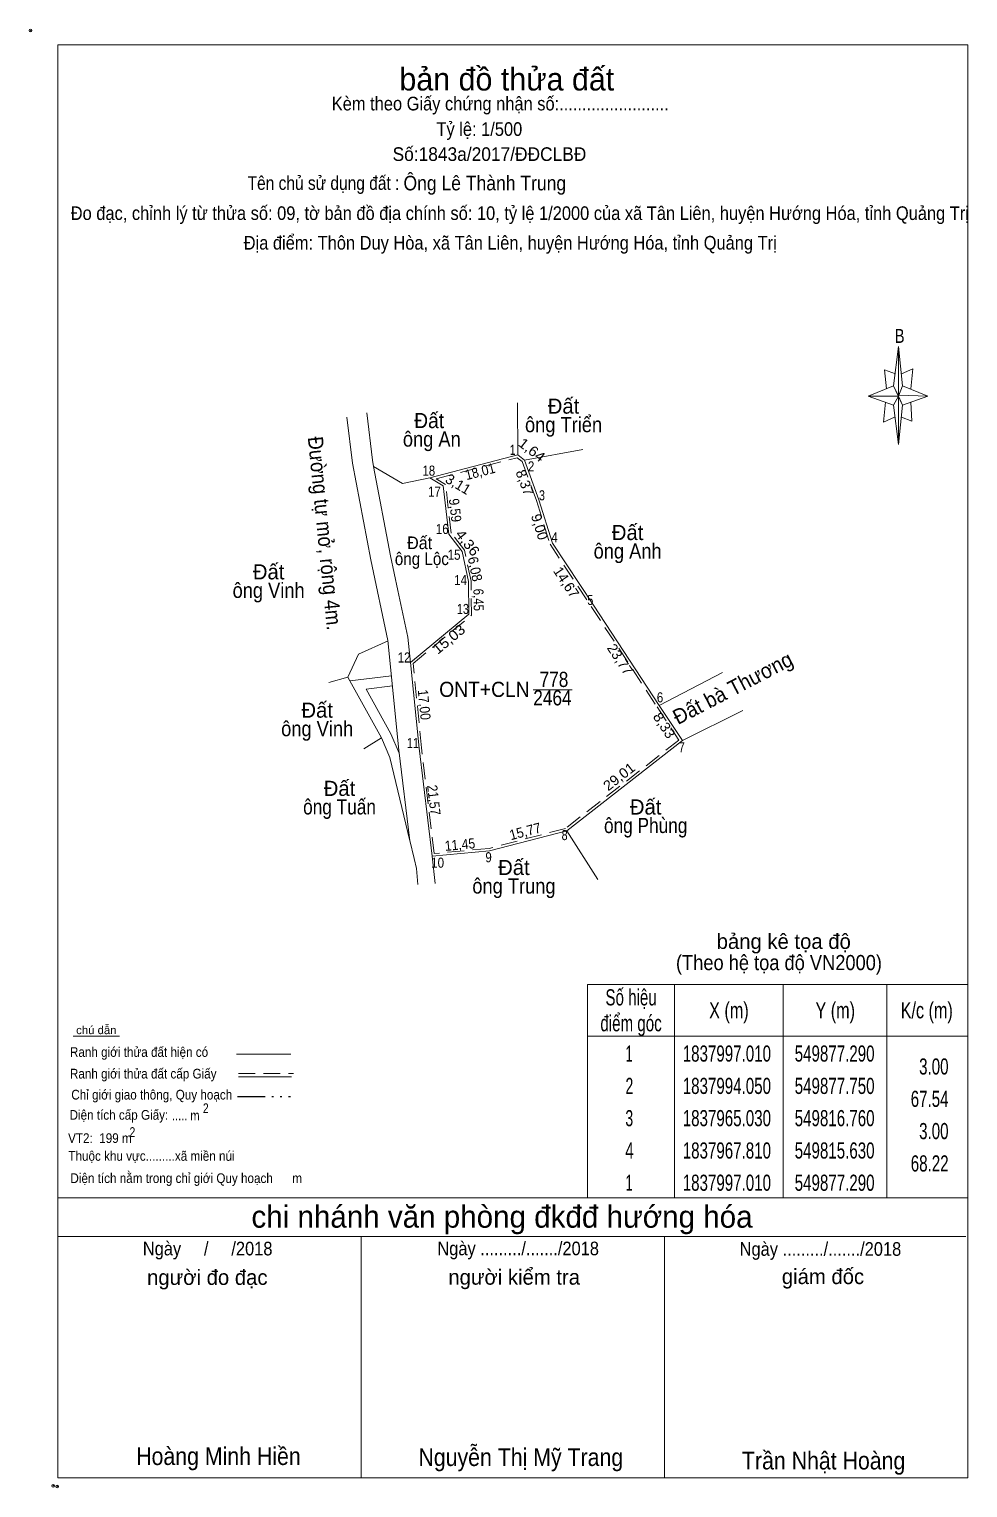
# Model space of a CAD drawing. Header units: metres. Extents: x 548794 to 550590, y 1837796 to 1838192.
# Drawn here: x 549312.5 to 549498.2, y 1837859.1 to 1838147.7 of the extents above; entities that cross this region are included whole.
import ezdxf
from ezdxf.enums import TextEntityAlignment as Align

# ---------------------------------------------------------------- set-up
doc = ezdxf.new("R2010")
doc.units = ezdxf.units.M
doc.header["$LTSCALE"] = 1.1
doc.header["$PDMODE"] = 32
doc.header["$PDSIZE"] = 0.55
doc.linetypes.add('DASH_DOUBLE_DOT', pattern=[9.2, 5, -1.2, 0.3, -1.2, 0.3, -1.2])
doc.linetypes.add('MEDIUM_DASHED', pattern=[4.5, 3, -1.5])
for name, color, linetype, lineweight in [('1', 7, 'Continuous', 13), ('10', 7, 'Continuous', 13), ('28', 7, 'Continuous', 13), ('32', 7, 'Continuous', 13), ('44', 7, 'Continuous', 13), ('61', 7, 'Continuous', 13), ('63', 7, 'Continuous', 13)]:
    doc.layers.add(name, color=color, linetype=linetype, lineweight=lineweight)

msp = doc.modelspace()

# ---------------------------------------------------------------- linework, layer by layer
at = {"layer": '1'}
msp.add_lwpolyline([(549409.21, 1838063.47), (549410.5, 1838062.46), (549413.39, 1838054.6), (549416.04, 1838046), (549424.15, 1838033.77), (549437.19, 1838013.9), (549441.76, 1838006.94), (549418.89, 1837989.1), (549403.63, 1837985.13), (549392.23, 1837984.05), (549389.66, 1838005.47), (549387.97, 1838022.39), (549399.54, 1838031.99), (549399.45, 1838038.44), (549398.22, 1838044.39), (549395.53, 1838047.82), (549394.45, 1838057.35), (549391.78, 1838058.94)], close=True, dxfattribs=at)
at = {"layer": '1', "linetype": 'MEDIUM_DASHED'}
msp.add_lwpolyline([(549409.1, 1838062.92), (549410.08, 1838062.15), (549412.92, 1838054.44), (549415.58, 1838045.78), (549423.73, 1838033.49), (549436.77, 1838013.63), (549441.09, 1838007.05), (549418.66, 1837989.56), (549403.54, 1837985.62), (549392.67, 1837984.59), (549390.16, 1838005.52), (549388.49, 1838022.18), (549400.04, 1838031.76), (549399.95, 1838038.49), (549398.69, 1838044.61), (549396.01, 1838048.02), (549394.92, 1838057.65), (549393.06, 1838058.76)], close=True, dxfattribs=at)
at = {"layer": '10'}
for p, q in [((549409.15, 1838073.8), (549409.21, 1838063.47)), ((549410.5, 1838062.46), (549422.1, 1838064.55)), ((549410.5, 1838062.46), (549413.39, 1838054.6)), ((549437.19, 1838013.9), (549449.69, 1838020.43)), ((549441.76, 1838006.94), (549453.73, 1838012.88)), ((549441.76, 1838006.94), (549418.89, 1837989.1)), ((549418.89, 1837989.1), (549425.03, 1837979.49))]:
    msp.add_line(p, q, dxfattribs=at)
at = {"layer": '28'}
for p, q in [((549318.21, 1837989.42), (549318.21, 1838104.18)), ((549483.53, 1838077.12), (549484.53, 1838084.92)), ((549485.33, 1838077.12), (549490.33, 1838075.12)), ((549483.53, 1838073.32), (549478.53, 1838075.12)), ((549486.93, 1838073.92), (549487.13, 1838070.12)), ((549485.33, 1838073.32), (549484.53, 1838065.52)), ((549487.13, 1838070.12), (549485.13, 1838070.92)), ((549318.21, 1837946.9), (549318.21, 1837989.42)), ((549321.21, 1837948.46), (549330.41, 1837948.46)), ((549353.53, 1837944.92), (549364.29, 1837944.92)), ((549353.93, 1837940.44), (549364.45, 1837940.44)), ((549318.21, 1837916.44), (549498.21, 1837916.44)), ((549318.21, 1837908.84), (549497.81, 1837908.84)), ((549318.21, 1837908.84), (549497.81, 1837908.84)), ((549318.21, 1837908.84), (549497.81, 1837908.84)), ((549378.21, 1837861.04), (549378.21, 1837908.84)), ((549438.21, 1837861.04), (549438.21, 1837908.84))]:
    msp.add_line(p, q, dxfattribs=at)
at = {"layer": '28', "linetype": 'MEDIUM_DASHED'}
msp.add_line((549353.93, 1837941.08), (549364.81, 1837941.08), dxfattribs=at)
at = {"layer": '28', "linetype": 'DASH_DOUBLE_DOT', "lineweight": 25}
msp.add_line((549353.73, 1837936.5), (549364.21, 1837936.5), dxfattribs=at)
at = {"layer": '28'}
for points in [[(549318.21, 1838104.18), (549318.21, 1838144.64), (549498.21, 1838144.64), (549498.21, 1837946.9)], [(549483.93, 1838079.52), (549481.73, 1838080.32), (549482.13, 1838076.52)], [(549485.13, 1838079.52), (549487.33, 1838080.52), (549486.93, 1838076.52)], [(549484.53, 1838075.12), (549483.53, 1838077.12), (549478.53, 1838075.12)], [(549481.93, 1838073.92), (549481.53, 1838069.92), (549483.73, 1838070.92)], [(549484.53, 1838075.12), (549485.33, 1838073.32), (549490.33, 1838075.12)], [(549498.21, 1837946.9), (549498.21, 1837861.04), (549318.21, 1837861.04), (549318.21, 1837946.9)], [(549498.21, 1837861.04), (549318.21, 1837861.04), (549318.21, 1837908.84)]]:
    msp.add_lwpolyline(points, dxfattribs=at)
for points in [[(549484.53, 1838084.92), (549485.33, 1838077.12), (549484.53, 1838075.12)], [(549484.53, 1838075.12), (549478.53, 1838075.12), (549483.53, 1838077.12), (549485.33, 1838073.32), (549490.33, 1838075.12), (549484.53, 1838075.32)], [(549484.53, 1838075.12), (549484.53, 1838065.52), (549483.53, 1838073.32)]]:
    msp.add_lwpolyline(points, close=True, dxfattribs=at)
for p in [(549312.81, 1838147.44), (549317.29, 1837859.48), (549318.09, 1837859.36)]:
    msp.add_point(p, dxfattribs=at)
at = {"layer": '32'}
msp.add_line((549386.38, 1838057.8), (549380.68, 1838061.18), dxfattribs=at)
at = {"layer": '44'}
for p, q in [((549379.33, 1838071.82), (549380.44, 1838062.46)), ((549409.21, 1838063.47), (549410.5, 1838062.46)), ((549391.78, 1838058.94), (549386.38, 1838057.8)), ((549413.39, 1838054.6), (549416.04, 1838046)), ((549424.15, 1838033.77), (549416.04, 1838046)), ((549384.02, 1838043.47), (549385.49, 1838036.63)), ((549399.54, 1838031.99), (549387.97, 1838022.39)), ((549375.58, 1838019.51), (549375.99, 1838018.79)), ((549375.99, 1838018.79), (549384.21, 1838019.76)), ((549379.18, 1838017.15), (549384.44, 1838017.77)), ((549412.26, 1838017.02), (549419.93, 1838017.02)), ((549392.23, 1837984.05), (549392.88, 1837978.65))]:
    msp.add_line(p, q, dxfattribs=at)
for points in [[(549375.4, 1838070.96), (549376.48, 1838061.85), (549380.1, 1838042.68), (549383.51, 1838026.76), (549385.68, 1838005.03), (549387.83, 1837987.14)], [(549380.44, 1838062.46), (549380.68, 1838061.18), (549384.02, 1838043.47)], [(549385.49, 1838036.63), (549387.47, 1838027.38), (549387.97, 1838022.39)], [(549385.49, 1838036.63), (549387.47, 1838027.38), (549387.97, 1838022.39)], [(549383.53, 1838026.67), (549377.66, 1838024.04), (549375.58, 1838019.51)], [(549377.66, 1838024.04), (549375.58, 1838019.51), (549371.79, 1838018.43)]]:
    msp.add_lwpolyline(points, dxfattribs=at)
at = {"layer": '61'}
for p, q in [((549382.26, 1838007.47), (549375.99, 1838018.79)), ((549378.73, 1838005.33), (549382.26, 1838007.47)), ((549388.67, 1837983.62), (549387.83, 1837987.16))]:
    msp.add_line(p, q, dxfattribs=at)
for points in [[(549385.74, 1838004.46), (549384.1, 1838008.28), (549379.18, 1838017.15)], [(549387.83, 1837987.14), (549383.91, 1838003.63), (549382.26, 1838007.47)], [(549389.4, 1837978.45), (549389.16, 1837981.66), (549388.67, 1837983.62)]]:
    msp.add_lwpolyline(points, dxfattribs=at)
at = {"layer": '63'}
for p, q in [((549391.78, 1838058.94), (549409.21, 1838063.47)), ((549391.78, 1838058.94), (549394.45, 1838057.35)), ((549394.45, 1838057.35), (549395.53, 1838047.82)), ((549395.53, 1838047.82), (549398.22, 1838044.39)), ((549398.22, 1838044.39), (549399.45, 1838038.44)), ((549399.45, 1838038.44), (549399.54, 1838031.99)), ((549440.21, 1837958.68), (549440.21, 1837916.5)), ((549461.73, 1837958.68), (549461.73, 1837916.5)), ((549482.23, 1837958.68), (549482.23, 1837916.5)), ((549422.99, 1837948.44), (549498.21, 1837948.44))]:
    msp.add_line(p, q, dxfattribs=at)
msp.add_lwpolyline([(549422.99, 1837958.68), (549498.21, 1837958.68), (549498.21, 1837916.5), (549422.99, 1837916.5)], close=True, dxfattribs=at)

# ---------------------------------------------------------------- texts
at = {"layer": '1'}
for s, width, p in [('778', 0.85, (549416.355, 1838017.55)), ('ONT+CLN', 0.95, (549402.6, 1838015.58)), ('2464', 0.85, (549416.055, 1838013.91))]:
    msp.add_text(s, height=3, dxfattribs=dict(at, width=width)).set_placement(p, align=Align.CENTER)
at = {"layer": '28'}
for s, height, p in [('bản đồ thửa đất', 4.5, (549407.03, 1838135.58)), ('bảng kê tọa độ', 3, (549461.82, 1837965.72)), ('chi nhánh văn phòng đkđđ hướng hóa', 4.374, (549406.08, 1837910.56)), ('người đo đạc', 3, (549347.775, 1837899.24)), ('người kiểm tra', 3, (549408.485, 1837899.28)), ('giám đốc', 3, (549469.58, 1837899.4))]:
    msp.add_text(s, height=height, dxfattribs=at).set_placement(p, align=Align.CENTER)
for s, height, width, p in [('Kèm theo Giấy chứng nhận số:........................', 2.7, 0.9, (549405.73, 1838131.64)), ('Tỷ lệ: 1/500', 2.7, 0.9, (549401.595, 1838126.6)), ('Số:1843a/2017/ĐĐCLBĐ', 2.7, 0.95, (549403.595, 1838121.64)), ('Tên chủ sử dụng đất :', 2.7, 0.85, (549370.76, 1838115.92)), ('Đo đạc, chỉnh lý từ thửa số: 09, tờ bản đồ địa chính số: 10, tỷ lệ 1/2000 của xã Tân Liên, huyện Hướng Hóa, tỉnh Quảng Trị', 2.7, 0.9, (549409.605, 1838109.96)), ('Địa điểm: Thôn Duy Hòa, xã Tân Liên, huyện Hướng Hóa, tỉnh Quảng Trị', 2.7, 0.9, (549407.705, 1838104.1)), ('B', 2.755, 0.8, (549484.735, 1838085.64)), ('(Theo hệ tọa độ VN2000)', 3, 0.9, (549460.87, 1837961.52)), ('chú dẫn', 1.6, 1.05, (549325.825, 1837948.86)), ('Ranh giới thửa đất hiện có ', 1.92, 0.9, (549334.59, 1837944.36)), ('Ranh giới thửa đất cấp Giấy', 1.92, 0.9, (549335.1, 1837940.08)), ('Chỉ giới giao thông, Quy hoạch', 1.92, 0.9, (549336.785, 1837935.92)), ('Diện tích cấp Giấy: ', 1.92, 0.9, (549330.605, 1837931.92)), ('..... m ', 1.92, 0.85, (549343.82, 1837931.82)), ('2', 1.92, 0.8, (549347.475, 1837933.24)), ('2', 1.92, 0.8, (549347.475, 1837933.24)), ('2', 1.92, 0.8, (549332.955, 1837928.52)), (' VT2:  199 m ', 1.92, 0.9, (549326.525, 1837927.32)), ('Thuộc khu vực.........xã miền núi', 1.92, 0.9, (549336.735, 1837923.8)), ('Diện tích nằm trong chỉ giới Quy hoạch      m', 1.92, 0.9, (549343.605, 1837919.4)), ('Ngày     /     /2018', 2.7, 0.9, (549347.84, 1837905.08)), ('Ngày ........./......./2018', 2.7, 0.9, (549409.275, 1837905.1)), ('Ngày ........./......./2018', 2.7, 0.9, (549469.075, 1837905)), ('Hoàng Minh Hiền', 3.5, 0.9, (549349.98, 1837863.6)), ('Nguyễn Thị Mỹ Trang', 3.5, 0.9, (549409.8, 1837863.4)), ('Trần Nhật Hoàng', 3.5, 0.9, (549469.71, 1837862.72))]:
    msp.add_text(s, height=height, dxfattribs=dict(at, width=width)).set_placement(p, align=Align.CENTER)
at = {"layer": '28', "width": 0.9}
msp.add_text('Ông Lê Thành Trung', height=2.88, dxfattribs=at).set_placement((549386.59, 1838115.82))
at = {"layer": '44'}
for s, rotation, width, p in [('Đường tự mở, rộng 4m.', 275.703, 0.9, (549369.553, 1838047.814)), ('Đất bà Thương', 27.583, 0.95, (549452.415, 1838016.025))]:
    msp.add_text(s, height=3, rotation=rotation, dxfattribs=dict(at, width=width)).set_placement(p, align=Align.CENTER)
at = {"layer": '63'}
for p in [(549418.245, 1838071.63), (549430.925, 1838046.62), (549359.905, 1838038.84), (549369.515, 1838011.47), (549373.925, 1837995.99), (549434.495, 1837992.31), (549408.435, 1837980.34)]:
    msp.add_text('Đất', height=3, dxfattribs=at).set_placement(p, align=Align.CENTER)
for s, height, width, p in [('Đất ', 3, 0.95, (549392.19, 1838068.77)), ('ông Triển', 3, 0.9, (549418.255, 1838067.97)), ('ông An', 3, 0.9, (549392.19, 1838065.11)), ('Đất ', 2.5, 0.95, (549390.22, 1838044.83)), ('ông Anh', 3, 0.9, (549430.93, 1838042.96)), ('ông Lộc', 2.5, 0.9, (549390.225, 1838041.67)), ('ông Vinh', 3, 0.9, (549359.905, 1838035.18)), ('ông Vinh', 3, 0.9, (549369.515, 1838007.81)), ('ông Tuấn', 3, 0.85, (549373.935, 1837992.33)), ('ông Phùng', 3, 0.85, (549434.505, 1837988.65)), ('ông Trung', 3, 0.9, (549408.44, 1837976.68)), ('Số hiệu', 3.195, 0.7, (549431.615, 1837954.54)), ('điểm góc', 3.195, 0.7, (549431.61, 1837949.42)), ('X (m)', 3.195, 0.75, (549450.97, 1837951.98)), ('Y (m)', 3.195, 0.75, (549472.005, 1837951.98)), ('K/c (m)', 3.195, 0.75, (549490.11, 1837951.98)), (' 1', 3.195, 0.6, (549430.88, 1837943.42)), ('1837997.010', 3.195, 0.7, (549450.565, 1837943.42)), ('549877.290', 3.195, 0.7, (549471.885, 1837943.42)), (' 2', 3.195, 0.65, (549430.895, 1837937.02)), ('1837994.050', 3.195, 0.7, (549450.565, 1837937.02)), ('549877.750', 3.195, 0.7, (549471.885, 1837937.02)), (' 3', 3.195, 0.65, (549430.87, 1837930.64)), ('1837965.030', 3.195, 0.7, (549450.565, 1837930.64)), ('549816.760', 3.195, 0.7, (549471.885, 1837930.64)), (' 4', 3.195, 0.7, (549430.88, 1837924.24)), ('1837967.810', 3.195, 0.7, (549450.565, 1837924.24)), ('549815.630', 3.195, 0.7, (549471.885, 1837924.24)), (' 1', 3.195, 0.6, (549430.88, 1837917.86)), ('1837997.010', 3.195, 0.7, (549450.565, 1837917.86)), ('549877.290', 3.195, 0.7, (549471.885, 1837917.86))]:
    msp.add_text(s, height=height, dxfattribs=dict(at, width=width)).set_placement(p, align=Align.CENTER)
for s, height, width, p in [(' 1', 2, 0.75, (549408.73, 1838063.47)), (' 2', 2, 0.85, (549412.47, 1838060.2)), (' 18', 2, 0.85, (549392.86, 1838059.36)), (' 17', 2, 0.85, (549393.97, 1838055.2)), (' 3', 2, 0.8, (549414.58, 1838054.48)), (' 16', 2, 0.85, (549395.53, 1838047.82)), (' 4', 2, 0.85, (549417.11, 1838046.17)), (' 15', 2, 0.85, (549397.86, 1838042.72)), (' 14', 2, 0.85, (549399.15, 1838037.72)), (' 13', 2, 0.8, (549399.54, 1838031.99)), (' 5', 2, 0.8, (549424.15, 1838033.77)), (' 12', 2, 0.85, (549387.97, 1838022.39)), (' 6', 2, 0.85, (549437.97, 1838014.5)), (' 11', 2, 0.8, (549389.66, 1838005.47)), (' 7', 2, 0.8, (549442.24, 1838004.62)), (' 8', 2, 0.8, (549419.06, 1837987.25)), (' 9', 2, 0.85, (549404.05, 1837982.86)), (' 10', 2, 0.85, (549394.61, 1837981.79)), ('3.00', 3.195, 0.7, (549494.42, 1837940.86)), ('67.54', 3.195, 0.7, (549494.42, 1837934.46)), ('3.00', 3.195, 0.7, (549494.42, 1837928.08)), ('68.22', 3.195, 0.7, (549494.43, 1837921.68))]:
    msp.add_text(s, height=height, dxfattribs=dict(at, width=width)).set_placement(p, align=Align.RIGHT)
for s, rotation, width, p in [('1,64', 321.941, 1.1, (549411.369, 1838063.67)), ('18,01', 14.569, 0.9, (549401.998, 1838059.229)), ('9,59', 276.466, 0.9, (549395.824, 1838052.408)), ('4,36', 308.106, 1.1, (549398.503, 1838045.472)), ('6,08', 281.68, 0.95, (549399.78, 1838040.687)), ('6,45', 270.799, 0.85, (549400.451, 1838034.784)), ('15,03', 39.684, 1.1, (549396.191, 1838026.239)), ('17,00', 275.704, 0.9, (549389.709, 1838013.939)), ('8,33', 303.289, 1.05, (549437.333, 1838009.409)), ('29,01', 37.956, 1.05, (549429.86, 1837999.03)), ('21,57', 276.842, 0.9, (549391.606, 1837995.054)), ('15,77', 14.583, 0.95, (549410.918, 1837988.018)), ('11,45', 5.412, 0.9, (549397.856, 1837985.379))]:
    msp.add_text(s, height=2, rotation=rotation, dxfattribs=dict(at, width=width)).set_placement(p, align=Align.CENTER)
for s, rotation, p in [('3,11', 329.226, (549396.903, 1838056.819)), ('8,37', 290.188, (549409.632, 1838057.645)), ('9,00', 287.126, (549412.554, 1838048.934)), ('14,67', 303.549, (549417.961, 1838037.718)), ('23,77', 303.276, (549428.594, 1838022.464))]:
    msp.add_text(s, height=2, rotation=rotation, dxfattribs=at).set_placement(p, align=Align.CENTER)

doc.saveas('drawing.dxf')
